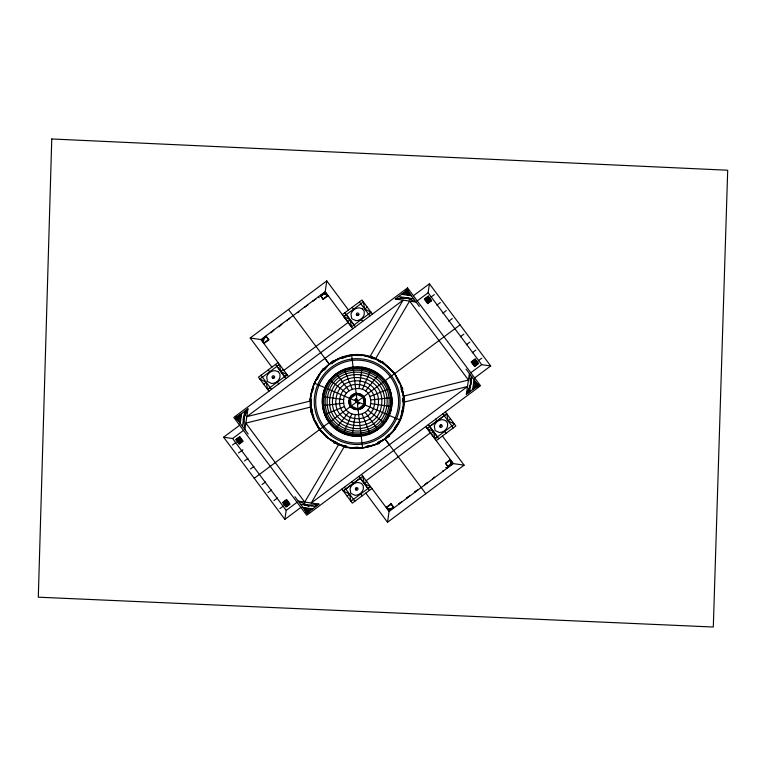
<?xml version="1.0" encoding="UTF-8"?>
<svg xmlns="http://www.w3.org/2000/svg" width="766" height="766" viewBox="0 0 766 766"><rect width="100%" height="100%" fill="white"/><g stroke="black" fill="none" stroke-linecap="round" stroke-linejoin="round"><path stroke-width="1.15" d="M310.785 395.333C305.691 424.546 332.98 451.988 362.098 447.966C382.607 445.841 400.561 429.448 403.634 408.92C408.402 379.754 381.65 351.249 352.197 354.782C331.199 357.013 313.878 374.612 310.785 395.333L314.309 383.134L320.753 372.19M310.891 412.3L311.073 398.885M322.572 405.645C317.804 360.422 385.882 352.427 391.723 397.525C396.491 442.738 328.413 450.734 322.572 405.645L343.695 403.165C341.014 385.968 369.222 382.655 370.6 400.005C373.281 417.202 345.073 420.515 343.695 403.165M403.127 411.093L403.309 397.678M400.915 387.022C405.76 397.018 403.931 408.843 400.312 418.925M349.047 400.312C346.988 410.777 364.243 413.209 365.277 402.677C367.058 392.422 350.263 389.808 349.047 400.312A8.196 8.196 0 0 0 356.046 409.705M324.506 369.959L324.535 368.982M243.224 419.931L243.377 417.661M402.265 392.604L401.604 390.851M401.824 411.15L401.422 413.87M236.847 419.385L236.914 418.887L248.203 434.035M237.288 416.369L237.211 416.867L247.935 408.872L244.909 429.621L243.588 418.83L246.604 409.867M238.197 420.611L238.935 415.584M238.705 421.29L239.614 415.076M239.777 422.717L241.041 414.013M240.218 423.32L241.644 413.563M242.487 426.365L244.68 411.294M243.425 422.248L244.402 415.507M262.997 341.387L263.332 339.06M263.255 341.741L263.676 338.802M263.427 341.981L263.916 338.62M300.894 507.427L284.866 519.377L286.178 510.386L232.605 438.506L223.615 437.195L239.643 425.254M271.901 367.144L250.176 338.007L260.957 339.577L325.205 291.683L326.776 280.911L348.501 310.048M308.056 506.297L308.171 505.483L298.213 501.127L318.962 504.162L308.238 512.157A1.025 1.025 0 0 1 306.591 512.808A1.025 1.025 0 0 1 306.85 511.056A1.025 1.025 0 0 1 308.238 512.157L308.736 512.224A1.522 1.522 0 0 0 306.659 510.587A1.522 1.522 0 0 0 306.285 513.201A1.522 1.522 0 0 0 308.736 512.224M352.121 436.026L355.194 414.981M359.101 388.18L362.174 367.134M365.794 493.122L387.519 522.259L389.09 511.487L453.338 463.593L464.119 465.163L442.394 436.017M474.652 377.916L490.68 365.966L481.69 364.654L428.117 292.784L429.429 283.793L413.401 295.733M450.37 464.541L450.868 461.189M450.619 464.359L451.04 461.429M477.007 386.792L477.084 386.294L466.36 394.298L469.386 373.549L470.707 384.34L467.691 393.303M470.056 386.533L470.707 382.043M469.615 391.866L471.808 376.805M472.651 389.607L474.077 379.84M473.254 389.157L474.518 380.443M474.681 388.084L475.59 381.88M475.36 387.577L476.098 382.56M477.448 383.776L477.381 384.273L466.092 369.135M271.135 332.837L271.288 331.87M279.14 326.862L279.293 325.904M287.145 320.897L287.307 319.939M426.988 483.231L427.15 482.274M443.007 471.291L443.16 470.334M451.011 465.326L451.174 464.359M311.417 401.441L311.178 403.299M396.491 425.302L394.796 427.476M236.052 417.729L236.263 417.25M309.713 399.881L313.371 386.974M357.559 314.433L358.804 314.778M356.736 488.737L355.491 488.382M399.124 422.573L402.772 409.666M478.032 385.92L478.243 385.432M331.621 363.802L331.908 362.873M317.756 378.624L318.848 376.096M403.088 402.093L402.782 399.354M343.379 433.556L351.795 414.023M362.5 389.147L370.916 369.614M247.935 408.872L243.588 418.83L243.712 422.372M466.36 394.298L470.707 384.34L470.496 378.423M238.274 442.336L239.49 440.938L240.543 442.662M476.002 360.805L474.805 362.232L473.752 360.508M313.035 389.54L312.317 391.273M389.08 434.609L386.887 436.266M311.676 409.839L312.164 408.996M364.405 355.367L375.685 358.565L409.59 301.086L468.438 380.032L403.672 396.108M399.986 420.036L393.542 430.971L385.135 439.148L382.828 439.54M316.454 379.812L323.319 368.283M394.366 429.18L401.24 417.661M342.182 358.517L342.689 357.684M304.542 307.29L306.161 306.343M312.547 301.316L314.175 300.377M320.561 295.35L322.955 294M401.748 501.845L399.345 503.195M409.753 495.88L407.359 497.23M417.757 489.914L415.364 491.265M238.762 441.178L239.155 441.685M475.14 361.485L475.533 361.992M325.1 369.155L326.814 367M335.575 428.903A34.815 34.815 0 0 0 391.589 406.612A34.815 34.815 0 0 0 344.279 369.241A34.815 34.815 0 0 0 335.575 428.903L348.75 412.213M365.535 390.957L378.72 374.268M474.69 366.024L472.689 362.462L475.054 359.541L478.032 363.534L474.69 366.024L471.712 362.031L475.054 359.541L473.455 360.7C475.456 363.706 474.288 362.423 473.675 363.668L472.622 362.289L474.786 360.681M381.621 440.536L379.888 441.254M264.433 337.452L265.792 336.169M271.825 332.109L273.797 330.203M279.829 326.144L281.811 324.229M288.456 319.546L289.816 318.263M425.839 483.614L424.479 484.907M434.466 477.026L432.484 478.932M450.485 465.086L448.503 467.001M323.53 369.968L333.153 360.614M386.026 437.807L395.649 428.453M357.234 447.689L357.952 447.028M356.458 401.518L357.215 400.896M357.08 402.274L357.837 401.643M283.822 503.444L286.647 501.127L286.513 500.074L283.171 502.563L286.149 506.556L289.491 504.066L286.513 500.074M360.767 303.786L363.323 301.871L364.683 308.995L371.05 312.231L351.47 326.919L343.743 316.492L346.242 314.548M332.406 363.18L334.618 361.542M353.528 499.384L350.972 501.299L349.612 494.166L343.245 490.939L360.269 478.166L367.986 488.526L370.553 486.678L364.185 483.451L362.825 476.318M343.743 316.559L360.805 303.834M368.523 314.117L371.05 312.231M343.245 490.939L362.825 476.251M370.543 486.611L353.49 499.336M250.176 338.007L326.776 280.911M262.001 340.056L266.53 336.676M320.839 296.203L325.368 292.823M264.998 342.249L268.655 339.53M322.955 299.046L326.613 296.318M278.068 362.548L258.448 377.169L268.933 391.235M342.325 314.654L361.954 300.023L372.439 314.089M262.422 377.159L279.494 364.453L280.701 371.453L287.145 374.785L267.545 389.377L266.271 382.349L259.818 379.017L262.393 377.121M280.701 371.453L283.248 369.557M347.572 321.615L350.11 319.719L351.47 326.843M263.724 384.254L266.271 382.349M364.683 308.995L367.23 307.099M283.88 370.342L348.137 322.448M400.206 297.888L406.124 297.677L416.082 302.034L395.333 299.008L406.057 291.013L405.559 290.936M232.605 438.506L243.483 430.406M417.24 300.885L428.117 292.784M239.605 437.147L241.606 440.699L239.241 443.629L242.583 441.139L239.605 437.147L236.263 439.636L239.241 443.629L240.84 442.461L239.643 439.847L240.581 440.354L238.149 442.164M424.804 299.104L427.648 302.034L431.124 300.607L427.782 303.097L424.804 299.104L428.146 296.605L431.124 300.607L429.554 301.804L427.39 299.908L427.6 300.952L430.032 299.142M236.723 440.249L237.584 439.607M427.744 297.869L428.606 297.227M232.519 445.008L236.024 442.394M430.856 297.17L434.36 294.556M237.853 441.762L238.887 440.996M430.176 299.334L429.286 299.966L428.701 299.516L429.736 298.74M239.911 440.632L238.054 442.03L240.84 442.461L237.853 438.449M428.06 300.387L429.937 299.008L429.554 301.804L426.557 297.792M430.674 299.994L427.792 302.149L430.425 299.669M238.791 443.026L241.673 440.871L239.184 437.453M238.485 453.012L242.87 449.747M436.821 305.174L440.335 302.56M244.459 461.017L247.964 458.403M442.796 313.189L446.3 310.565M250.425 469.031L253.939 466.417M448.761 321.193L452.275 318.579M254.245 478.29L319.422 429.707L317.095 424.488M319.862 429.372L355.481 402.82M358.794 400.35L394.433 373.789M375.685 358.565L380.999 361.571L394.873 373.463L460.05 324.88M262.02 484.591L265.534 481.977M460.356 336.753L463.87 334.139M267.995 492.595L271.499 489.981M466.331 344.757L469.836 342.143M273.96 500.6L277.474 497.986M472.296 352.772L475.81 350.158M283.621 503.166L286.503 501.021L289.491 504.066M286.503 501.021L283.899 503.549L284.732 502.86L287.011 505.914M472.995 362.605L475.791 360.518L474.891 361.121L477.161 364.176M284.119 503.837L285.823 503.099L284.464 501.596M285.23 503.521L284.358 504.162L284.741 501.357C287.049 504.143 286.149 502.649 287.528 502.419L286.695 501.462M475.38 361.782L476.241 361.14L473.455 360.7L476.442 364.712M284.559 504.43L285.594 503.655L285.009 503.205M475.408 362.174L476.442 361.399M279.935 508.614L283.439 506M478.271 360.776L481.776 358.162M285.689 505.943L286.551 505.301M476.711 363.563L477.572 362.912M286.178 510.386L297.055 502.276M470.812 372.764L481.69 364.654M427.083 428.357L446.75 413.784L448.024 420.812L454.468 424.144L451.902 426.049M429.745 426.518L444.251 415.708M366.158 480.722L430.415 432.828M347.065 496.071L349.612 494.166M364.185 483.451L366.723 481.546M431.047 433.613L433.594 431.708L427.15 428.376L434.868 438.736L437.434 436.907M448.024 420.812L450.571 418.916M433.594 431.708L434.868 438.736L451.873 426.001M371.97 488.517L352.341 503.147L341.856 489.081M436.227 440.622L455.847 425.992L445.362 411.926M386.801 507.494L391.34 504.124M447.545 462.224L450.178 460.261M388.927 510.348L393.456 506.968M448.79 465.718L452.294 463.114M387.519 522.259L464.119 465.163M267.545 389.377L270.111 387.548M284.617 376.738L287.212 374.813M276.861 366.263L279.427 364.425M444.213 415.67L446.75 413.784M370.629 445.563L367.9 445.898M312.988 388.324L313.83 387.835M339.376 358.306L329.141 364.032L288.476 309.454M330.682 363.553L342.392 357.013M377.849 442.834L389.559 436.285M345.227 446.128L346.079 445.659M297.38 312.729L298.931 311.906M343.091 358.105L345.658 357.1M324.803 414.454L344.566 406.593M369.729 396.577L389.492 388.716M394.145 428.232L395.084 427.983M406.689 290.209L407.215 290.151M341.33 358.028L354.342 354.735M366.387 446.798L379.39 443.514M307.606 512.952L307.08 513.019M343.857 357.205L351.709 355.261M374.919 444.855L362.586 447.909L349.89 447.794M336.245 442.796L337.193 442.576M356.956 447.181L354.227 447.488M429.286 299.966L428.472 300.071L429.822 301.574M395.333 299.008L408.402 297.735M303.69 503.971L308.171 505.483L318.962 504.162M315.506 505.407L317.631 505.148M478.243 385.164L478.74 385.106M370.6 400.005L391.723 397.525M235.555 418.054L236.052 417.997M369.786 357.406L371.52 358.124M308.171 505.483L311.724 505.359M386.054 436.831L387.031 436.831M349.028 355.357L362.442 355.548M273.51 377.083L273.491 378.366M440.785 426.078L440.804 424.795M345.227 447.526L358.641 447.708M322.879 293.416L323.846 293.541M314.874 299.391L315.841 299.516M306.86 305.356L307.827 305.481M445.716 467.586L447.641 467.835M414.473 491.715L415.44 491.839M406.468 497.689L407.426 497.814M398.454 503.655L399.421 503.779M408.575 291.377A1.522 1.522 0 0 0 406.507 289.749A1.522 1.522 0 0 0 406.124 292.353A1.522 1.522 0 0 0 408.575 291.377L408.077 291.31L419.366 306.448M404.343 292.296L409.36 293.024M403.663 292.804L409.867 293.704M402.227 293.866L410.94 295.14M401.623 294.316L411.39 295.743M398.588 296.586L413.65 298.778M402.705 297.514L409.437 298.501M324.037 293.818L326.364 294.154M323.683 294.077L326.622 294.508M323.444 294.259L326.804 294.747M322.706 396.558L343.752 399.632M370.543 403.538L391.589 406.612M387.491 508.423L390.851 508.911M387.673 508.662L390.612 509.093M387.73 508.739L390.536 509.141M387.931 509.007L390.258 509.352M304.858 504.66L311.59 505.646M300.645 504.382L315.707 506.585M302.905 507.427L312.672 508.844M303.355 508.03L312.068 509.294M304.428 509.457L310.632 510.367M304.935 510.137L309.952 510.874M305.72 511.784L306.209 511.86L294.929 496.713M378.643 360.91L380.807 362.605M304.801 505.014L309.234 506.02M378.126 441.896L379.065 442.145M361.169 354.811L374.076 358.459M333.66 442.853L346.577 446.501M396.099 378.165L397.037 378.452M406.124 297.677L411.725 299.573M336.255 442.212L333.737 441.12M374.89 359.024L369.796 356.899L403.108 300.138L246.805 416.647L310.709 400.934L311.408 407.522M376.92 359.867L380.999 361.571M330.692 439.368L333.296 441.589L336.351 442.872M338.39 443.715L344.499 446.272L311.188 503.023L467.49 386.524L403.586 402.236L403.356 400.034M314.433 383.192L356.18 401.164M359.053 402.399L399.852 419.979M471.712 362.031L475.111 365.708M242.583 441.139L241.606 440.699L238.59 442.748L239.404 442.049L237.125 438.985M343.743 316.492L350.11 319.719M333.296 441.589L338.61 444.606L304.705 502.075L245.857 423.129L310.623 407.062L311.992 413.008L313.849 417.183M366.904 445.975L367.747 446.454M370.993 356.161L382.521 363.036M325.923 436.649L337.452 443.514M427.6 300.952L426.767 300.741L427.6 301.699M400.857 389.128L401.681 389.635M425.226 298.788L427.792 302.149M329.83 380.013L346.519 393.188M367.776 409.973L384.465 423.158M316.933 423.799L316.205 422.066M241.673 440.871L240.62 439.493L240.581 440.354M382.339 361.351L391.685 370.974M317.986 427.438L327.331 437.06M402.619 398.368L403.289 399.076M397.267 379.639L398.368 381.162M359.388 301.938L369.911 315.975M352.13 307.338L353.557 309.234M361.246 319.479L362.663 321.375M344.882 312.748L355.414 326.776M358.881 476.385L369.413 490.422M351.632 481.795L353.049 483.681M360.738 493.936L362.165 495.822M344.384 487.195L354.907 501.232M429.429 283.793L490.68 365.966M427.284 297.256L429.563 300.31M425.839 298.328L427.466 300.521M474.087 363.065L475.724 365.258M346.299 314.635L354.026 324.995M429.649 426.451L437.367 436.812M325.205 291.683L352.81 328.719M425.743 426.557L453.338 463.593M325.167 292.555L327.714 295.973M449.948 459.954L452.495 463.373M321.701 297.036L323.338 299.238M445.573 463.219L448.12 466.638M318.388 296.768L319.192 297.85M324.956 358.392L329.16 364.022M336.341 373.674L349.057 390.727M365.238 412.443L377.954 429.496M425.819 493.706L385.135 439.148L389.339 444.768M266.175 336.523L268.722 339.951M390.957 503.932L393.504 507.351M261.8 339.788L264.347 343.206M386.581 507.188L389.128 510.616M260.957 339.577L288.552 376.613M361.485 474.451L389.09 511.487M276.928 366.349L284.646 376.709M289.069 504.382L286.647 501.127L283.171 502.563L284.741 501.357L287.738 505.368M238.571 437.913L240.208 440.105M286.829 502.649L288.456 504.832M223.615 437.195L284.866 519.377M442.834 413.812L453.28 427.907M435.586 419.213L436.993 421.118M444.625 431.411L446.032 433.317M428.338 424.613L438.784 438.717M275.511 364.453L285.957 378.548M268.263 369.854L269.67 371.759M277.302 382.052L278.709 383.957M261.015 375.254L271.461 389.358M312.576 412.721L312.327 410.863M372.726 358.076L373.224 358.919M396.348 377.226L402.897 388.937M314.635 420.017L321.184 431.727M401.93 410.155L402.389 411.016M394.873 373.463L399.057 382.856M344.279 369.241L352.14 389.004M362.155 414.167L370.016 433.929M401.336 388.276L404.63 401.288M311.341 408.479L314.625 421.491M317.172 378.605L317.392 379.553M427.648 302.034L427.782 303.097M351.718 355.395L356.908 399.526M357.387 403.625L362.577 447.765M402.303 390.153L402.772 394.547M311.638 409.714L311.992 413.008M355.864 402.533A1.599 1.599 0 0 1 355.558 401.767M355.683 400.953A1.599 1.599 0 0 1 355.893 400.589M357.377 400.005A1.599 1.599 0 0 1 358.134 400.331M364.731 398.473A8.196 8.196 0 0 1 360.097 409.236M350.656 396.568A8.196 8.196 0 0 1 362.299 395.199M407.885 290.553A1.025 1.025 0 0 1 406.918 292.172M406.44 291.961A1.025 1.025 0 0 1 406.459 290.343M478.166 385.691A1.025 1.025 0 0 1 476.28 385.662M476.222 385.135A1.025 1.025 0 0 1 478.175 384.905M323.099 396.616C317.134 441.159 384.187 450.944 391.196 406.555C397.161 362.002 330.108 352.226 323.099 396.616M324.037 396.75C318.235 440.077 383.44 449.585 390.258 406.411C396.06 363.094 330.855 353.576 324.037 396.75M325.493 396.96C319.949 438.382 382.282 447.478 388.802 406.2C394.346 364.788 332.013 355.692 325.493 396.96M327.455 397.248C322.256 436.103 380.731 444.634 386.84 405.913C392.039 367.067 333.564 358.536 327.455 397.248M329.897 397.611C325.119 433.269 378.787 441.092 384.398 405.559C389.176 369.901 335.508 362.069 329.897 397.611M332.779 398.033C327.848 429.611 377.217 436.821 381.516 405.137C386.447 373.549 337.078 366.349 332.779 398.033M336.082 398.512C331.812 425.819 374.497 432.043 378.213 404.659C382.483 377.351 339.798 371.117 336.082 398.512M339.75 399.048C336.226 421.597 371.481 426.739 374.545 404.122C378.069 381.573 342.814 376.432 339.75 399.048M51.762 138.972L38.3 597.183L713.309 627.028L727.7 170.234L51.762 138.972M355.615 398.971L354.859 399.593L358.555 404.046L359.311 403.423L355.615 398.971M266.329 336.408L261.57 339.96L264.117 343.379L268.876 339.836L266.329 336.408M325.397 292.382L320.638 295.935L323.185 299.353L327.944 295.8L325.397 292.382M407.56 287.911L233.802 417.422L306.735 515.259L480.493 385.748L407.56 287.911M239.71 436.649L235.737 439.607L239.145 444.175L243.119 441.216L239.71 436.649M428.271 296.097L424.297 299.066L427.706 303.633L431.679 300.665L428.271 296.097M356.161 393.169L349.373 398.234L350.359 406.641L358.134 409.992L364.922 404.936L363.936 396.52L356.161 393.169M356.276 394.193L350.311 398.636L351.182 406.028L358.019 408.977L363.984 404.525L363.113 397.133L356.276 394.193M286.589 499.537L282.616 502.496L286.024 507.063L289.998 504.105L286.589 499.537M475.15 358.986L471.176 361.954L474.575 366.521L478.559 363.553L475.15 358.986M391.11 503.817L386.351 507.36L388.898 510.778L393.657 507.236L391.11 503.817M450.178 459.782L445.419 463.334L447.966 466.753L452.725 463.21L450.178 459.782M362.395 308.813L359.302 307.855A8.694 8.694 0 0 0 350.972 314.06L351.718 318.656L355.912 320.686A8.694 8.694 0 0 0 364.243 314.472L364.204 311.235L362.395 308.813M445.745 420.63L442.652 419.663A8.694 8.694 0 0 0 434.322 425.877L435.059 430.473L439.263 432.503A8.694 8.694 0 0 0 447.593 426.289L447.545 423.052L445.745 420.63M278.125 371.625L275.032 370.667A8.694 8.694 0 0 0 266.702 376.872L267.449 381.468L271.643 383.498A8.694 8.694 0 0 0 279.973 377.284L279.935 374.047L278.125 371.625M361.475 483.442L358.383 482.484A8.694 8.694 0 0 0 350.052 488.689L350.79 493.285L354.993 495.315A8.694 8.694 0 0 0 363.323 489.101L363.275 485.864L361.475 483.442M331.448 434.121A41.469 41.469 0 0 0 398.176 407.569A41.469 41.469 0 0 0 341.818 363.055A41.469 41.469 0 0 0 331.448 434.121M328.327 438.075A46.506 46.506 0 0 0 403.165 408.297A46.506 46.506 0 0 0 339.951 358.373A46.506 46.506 0 0 0 328.327 438.075M330.558 435.251A42.896 42.896 0 0 0 399.593 407.771A42.896 42.896 0 0 0 341.291 361.724A42.896 42.896 0 0 0 330.558 435.251M356.803 315.286A1.293 1.293 0 0 0 358.89 314.453A1.293 1.293 0 0 0 357.128 313.064A1.293 1.293 0 0 0 356.803 315.286M440.153 427.102A1.293 1.293 0 0 0 442.241 426.269A1.293 1.293 0 0 0 440.479 424.881A1.293 1.293 0 0 0 440.153 427.102M476.289 386.485A1.522 1.522 0 0 0 478.74 385.509A1.522 1.522 0 0 0 476.663 383.871A1.522 1.522 0 0 0 476.289 386.485M355.884 489.914A1.293 1.293 0 0 0 357.971 489.081A1.293 1.293 0 0 0 356.209 487.693A1.293 1.293 0 0 0 355.884 489.914M236.435 418.676A1.025 1.025 0 0 0 238.073 418.025A1.025 1.025 0 0 0 236.684 416.934A1.025 1.025 0 0 0 236.435 418.676M272.533 378.098A1.293 1.293 0 0 0 274.621 377.265A1.293 1.293 0 0 0 272.859 375.876A1.293 1.293 0 0 0 272.533 378.098M236.119 419.079A1.522 1.522 0 0 0 238.571 418.102A1.522 1.522 0 0 0 236.502 416.465A1.522 1.522 0 0 0 236.119 419.079"/></g></svg>
